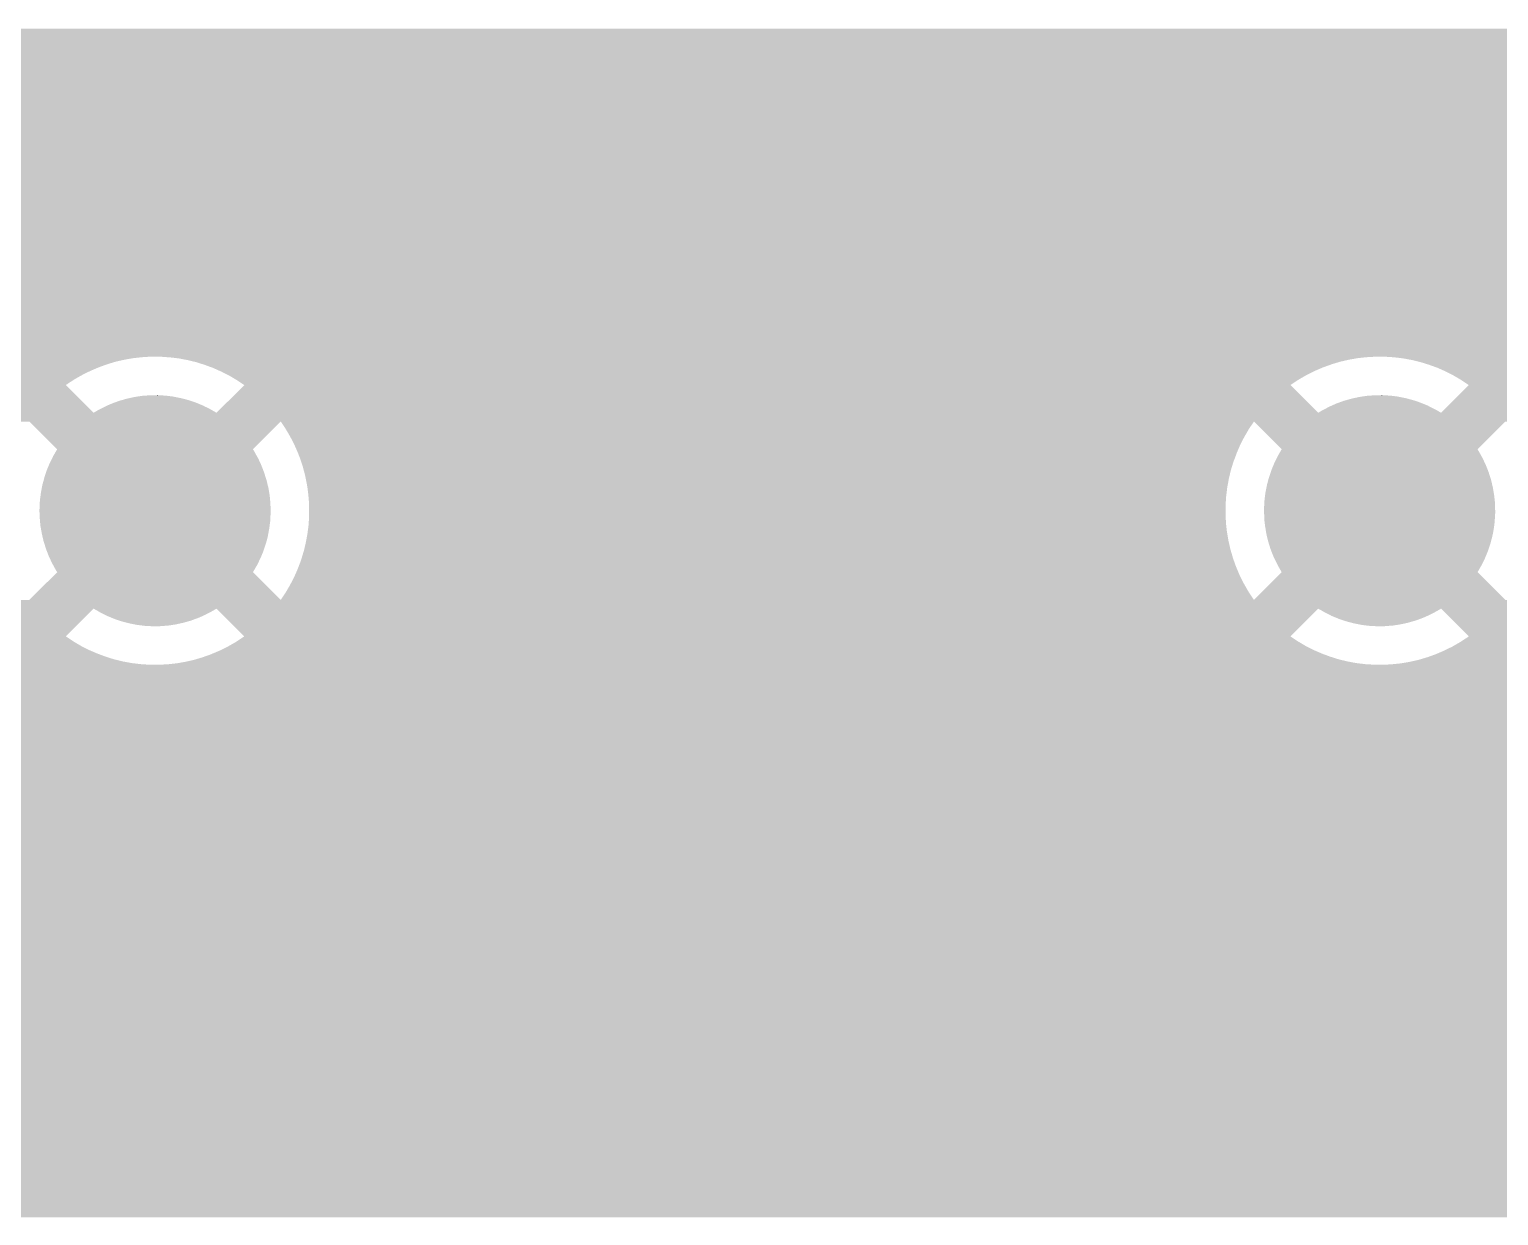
# Model space of a CAD drawing. Extents: x 295 to 953, y 10 to 290.
# Drawn here: x 680.66 to 693.23, y 197.5 to 207.65 of the extents above; entities that cross this region are included whole.
import ezdxf

# ---------------------------------------------------------------- set-up
doc = ezdxf.new("R2010")
doc.units = 0
doc.header["$LTSCALE"] = 5
doc.header["$MEASUREMENT"] = 0
doc.layers.add('GND1', color=7, linetype='CONTINUOUS')

msp = doc.modelspace()

# ---------------------------------------------------------------- linework, layer by layer
at = {"layer": 'GND1'}
for points in [[(608.533, 207.579), (608.533, 207.581), (758.163, 207.579), (758.169, 207.581)], [(608.533, 207.553), (608.533, 207.579), (758.091, 207.553), (758.163, 207.579)], [(608.533, 207.535), (608.533, 207.553), (758.046, 207.535), (758.091, 207.553)], [(659.736, 207.581), (659.755, 207.601), (758.169, 207.581), (758.236, 207.601)], [(659.755, 207.601), (659.773, 207.618), (758.236, 207.601), (758.311, 207.618)], [(659.773, 207.618), (659.786, 207.631), (758.311, 207.618), (758.387, 207.631)], [(659.786, 207.631), (659.794, 207.639), (758.387, 207.631), (758.463, 207.639)], [(659.794, 207.639), (659.798, 207.644), (758.463, 207.639), (758.54, 207.644)], [(659.798, 207.644), (659.811, 207.657), (772.075, 207.644), (772.082, 207.657)], [(660.108, 207.523), (660.1, 207.535), (758.02, 207.523), (758.046, 207.535)], [(660.124, 207.499), (660.108, 207.523), (757.97, 207.499), (758.02, 207.523)], [(660.13, 207.489), (660.124, 207.499), (757.951, 207.489), (757.97, 207.499)], [(660.152, 207.451), (660.13, 207.489), (757.884, 207.451), (757.951, 207.489)], [(660.156, 207.445), (660.152, 207.451), (757.874, 207.445), (757.884, 207.451)], [(660.174, 207.409), (660.156, 207.445), (757.82, 207.409), (757.874, 207.445)], [(660.178, 207.401), (660.174, 207.409), (757.807, 207.401), (757.82, 207.409)], [(660.184, 207.389), (660.178, 207.401), (757.819, 207.389), (757.807, 207.401)], [(660.208, 207.331), (660.184, 207.389), (757.877, 207.331), (757.819, 207.389)], [(660.228, 207.271), (660.208, 207.331), (757.937, 207.271), (757.877, 207.331)], [(660.244, 207.21), (660.228, 207.271), (757.997, 207.21), (757.937, 207.271)], [(660.252, 207.163), (660.244, 207.21), (758.045, 207.163), (757.997, 207.21)], [(660.255, 207.149), (660.252, 207.163), (771.926, 207.149), (771.928, 207.163)], [(660.255, 207.146), (660.255, 207.149), (771.926, 207.146), (771.926, 207.149)], [(660.261, 207.088), (660.255, 207.146), (771.922, 207.088), (771.926, 207.146)], [(660.261, 207.086), (660.261, 207.088), (757.494, 207.086), (757.495, 207.088)], [(660.264, 207.025), (660.261, 207.086), (757.453, 207.025), (757.494, 207.086)], [(660.257, 206.918), (660.261, 206.958), (757.393, 206.918), (757.414, 206.958)], [(660.261, 206.958), (660.263, 206.98), (757.414, 206.958), (757.427, 206.98)], [(660.263, 206.98), (660.264, 207.024), (757.427, 206.98), (757.452, 207.024)], [(660.264, 207.024), (660.264, 207.025), (757.452, 207.024), (757.453, 207.025)], [(660.221, 206.755), (660.233, 206.795), (757.324, 206.755), (757.339, 206.795)], [(660.233, 206.795), (660.239, 206.82), (757.339, 206.795), (757.348, 206.82)], [(660.239, 206.82), (660.247, 206.856), (757.348, 206.82), (757.364, 206.856)], [(660.247, 206.856), (660.253, 206.89), (757.364, 206.856), (757.379, 206.89)], [(660.253, 206.89), (660.257, 206.918), (757.379, 206.89), (757.393, 206.918)], [(672.758, 206.748), (672.667, 206.755), (757.321, 206.748), (757.324, 206.755)], [(672.951, 206.731), (672.758, 206.748), (757.316, 206.731), (757.321, 206.748)], [(673.183, 206.674), (672.951, 206.731), (757.299, 206.674), (757.316, 206.731)], [(673.228, 206.663), (673.183, 206.674), (757.296, 206.663), (757.299, 206.674)], [(673.38, 206.6), (673.228, 206.663), (757.281, 206.6), (757.296, 206.663)], [(673.492, 206.553), (673.38, 206.6), (757.272, 206.553), (757.281, 206.6)], [(673.538, 206.524), (673.492, 206.553), (757.267, 206.524), (757.272, 206.553)], [(673.661, 206.448), (673.538, 206.524), (757.258, 206.448), (757.267, 206.524)], [(673.735, 206.402), (673.661, 206.448), (757.255, 206.402), (757.258, 206.448)], [(673.771, 206.371), (673.735, 206.402), (757.253, 206.371), (757.255, 206.402)], [(673.86, 206.294), (673.771, 206.371), (757.252, 206.294), (757.253, 206.371)], [(673.949, 206.218), (673.86, 206.294), (757.256, 206.218), (757.252, 206.294)], [(673.951, 206.216), (673.949, 206.218), (757.256, 206.216), (757.256, 206.218)], [(674.015, 206.142), (673.951, 206.216), (757.265, 206.142), (757.256, 206.216)], [(674.079, 206.066), (674.015, 206.142), (757.278, 206.066), (757.265, 206.142)], [(674.136, 205.998), (674.079, 206.066), (757.293, 205.998), (757.278, 206.066)], [(674.141, 205.991), (674.136, 205.998), (757.295, 205.991), (757.293, 205.998)], [(674.185, 205.917), (674.141, 205.991), (757.316, 205.917), (757.295, 205.991)], [(674.23, 205.845), (674.185, 205.917), (757.342, 205.845), (757.316, 205.917)], [(674.273, 205.774), (674.23, 205.845), (757.372, 205.774), (757.342, 205.845)], [(674.285, 205.755), (674.273, 205.774), (757.382, 205.755), (757.372, 205.774)], [(674.305, 205.706), (674.285, 205.755), (757.406, 205.706), (757.382, 205.755)], [(674.332, 205.639), (674.305, 205.706), (757.444, 205.639), (757.406, 205.706)], [(674.359, 205.575), (674.332, 205.639), (757.486, 205.575), (757.444, 205.639)], [(674.364, 205.562), (674.359, 205.575), (757.495, 205.562), (757.486, 205.575)], [(674.394, 205.491), (674.364, 205.562), (783.893, 205.491), (783.964, 205.562)], [(674.394, 205.487), (674.394, 205.491), (783.889, 205.487), (783.893, 205.491)], [(674.451, 205.25), (674.394, 205.487), (757.807, 205.25), (758.045, 205.487)], [(674.46, 205.213), (674.451, 205.25), (757.863, 205.213), (757.807, 205.25)], [(674.46, 205.207), (674.46, 205.213), (757.871, 205.207), (757.863, 205.213)], [(674.464, 205.168), (674.46, 205.207), (757.937, 205.168), (757.871, 205.207)], [(674.466, 205.133), (674.464, 205.168), (758.006, 205.133), (757.937, 205.168)], [(674.469, 205.103), (674.466, 205.133), (758.076, 205.103), (758.006, 205.133)], [(674.471, 205.076), (674.469, 205.103), (758.148, 205.076), (758.076, 205.103)], [(674.473, 205.053), (674.471, 205.076), (758.221, 205.053), (758.148, 205.076)], [(674.474, 205.035), (674.473, 205.053), (758.296, 205.035), (758.221, 205.053)], [(674.475, 205.021), (674.474, 205.035), (758.372, 205.021), (758.296, 205.035)], [(674.476, 205.012), (674.475, 205.021), (758.448, 205.012), (758.372, 205.021)], [(674.476, 205.007), (674.476, 205.012), (758.524, 205.007), (758.448, 205.012)], [(674.48, 204.953), (674.476, 205.007), (823.543, 204.953), (823.613, 205.007)], [(674.476, 205.007), (674.476, 205.007), (758.601, 205.007), (758.524, 205.007)], [(674.476, 204.85), (674.482, 204.928), (823.455, 204.85), (823.522, 204.928)], [(674.482, 204.928), (674.48, 204.953), (823.522, 204.928), (823.543, 204.953)], [(674.468, 204.759), (674.47, 204.785), (681.256, 204.759), (681.328, 204.785)], [(674.47, 204.785), (674.472, 204.807), (681.328, 204.785), (681.401, 204.807)], [(674.472, 204.807), (674.474, 204.824), (681.401, 204.807), (681.476, 204.824)], [(674.474, 204.824), (674.475, 204.837), (681.476, 204.824), (681.552, 204.837)], [(674.475, 204.845), (674.476, 204.85), (681.628, 204.845), (681.705, 204.85)], [(674.475, 204.837), (674.475, 204.845), (681.552, 204.837), (681.628, 204.845)], [(681.782, 204.849), (681.705, 204.85), (692.174, 204.849), (692.182, 204.85)], [(681.837, 204.845), (681.782, 204.849), (692.106, 204.845), (692.174, 204.849)], [(681.858, 204.844), (681.837, 204.845), (692.094, 204.844), (692.106, 204.845)], [(681.916, 204.837), (681.858, 204.844), (692.029, 204.837), (692.094, 204.844)], [(681.935, 204.835), (681.916, 204.837), (692.016, 204.835), (692.029, 204.837)], [(681.993, 204.824), (681.935, 204.835), (691.954, 204.824), (692.016, 204.835)], [(682.01, 204.821), (681.993, 204.824), (691.94, 204.821), (691.954, 204.824)], [(682.068, 204.807), (682.01, 204.821), (691.879, 204.807), (691.94, 204.821)], [(682.085, 204.803), (682.068, 204.807), (691.865, 204.803), (691.879, 204.807)], [(682.142, 204.785), (682.085, 204.803), (691.805, 204.785), (691.865, 204.803)], [(682.158, 204.78), (682.142, 204.785), (691.792, 204.78), (691.805, 204.785)], [(692.259, 204.849), (692.182, 204.85), (823.454, 204.849), (823.455, 204.85)], [(692.336, 204.844), (692.259, 204.849), (823.45, 204.844), (823.454, 204.849)], [(692.412, 204.835), (692.336, 204.844), (823.442, 204.835), (823.45, 204.844)], [(692.488, 204.821), (692.412, 204.835), (823.43, 204.821), (823.442, 204.835)], [(692.562, 204.803), (692.488, 204.821), (823.415, 204.803), (823.43, 204.821)], [(692.595, 204.793), (692.562, 204.803), (823.406, 204.793), (823.415, 204.803)], [(692.636, 204.78), (692.595, 204.793), (823.4, 204.78), (823.406, 204.793)], [(674.456, 204.621), (674.459, 204.657), (680.993, 204.621), (681.049, 204.657)], [(674.459, 204.657), (674.463, 204.695), (681.049, 204.657), (681.116, 204.695)], [(674.463, 204.695), (674.465, 204.729), (681.116, 204.695), (681.185, 204.729)], [(674.465, 204.729), (674.468, 204.759), (681.185, 204.729), (681.256, 204.759)], [(682.215, 204.759), (682.158, 204.78), (691.733, 204.759), (691.792, 204.78)], [(682.23, 204.754), (682.215, 204.759), (691.72, 204.754), (691.733, 204.759)], [(682.285, 204.729), (682.23, 204.754), (691.662, 204.729), (691.72, 204.754)], [(682.3, 204.723), (682.285, 204.729), (691.649, 204.723), (691.662, 204.729)], [(682.354, 204.695), (682.3, 204.723), (691.594, 204.695), (691.649, 204.723)], [(682.369, 204.688), (682.354, 204.695), (691.581, 204.688), (691.594, 204.695)], [(682.421, 204.657), (682.369, 204.688), (691.527, 204.657), (691.581, 204.688)], [(682.435, 204.649), (682.421, 204.657), (691.514, 204.649), (691.527, 204.657)], [(692.708, 204.754), (692.636, 204.78), (823.385, 204.754), (823.4, 204.78)], [(692.778, 204.723), (692.708, 204.754), (823.369, 204.723), (823.385, 204.754)], [(692.846, 204.688), (692.778, 204.723), (823.35, 204.688), (823.369, 204.723)], [(692.912, 204.649), (692.846, 204.688), (823.329, 204.649), (823.35, 204.688)], [(674.393, 204.369), (674.453, 204.607), (681.21, 204.369), (680.972, 204.607)], [(674.453, 204.607), (674.455, 204.615), (680.972, 204.607), (680.985, 204.615)], [(674.455, 204.615), (674.456, 204.621), (680.985, 204.615), (680.993, 204.621)], [(682.261, 204.369), (682.499, 204.606), (691.687, 204.369), (691.45, 204.606)], [(682.485, 204.615), (682.435, 204.649), (691.462, 204.615), (691.514, 204.649)], [(682.499, 204.607), (682.485, 204.615), (691.45, 204.607), (691.462, 204.615)], [(682.499, 204.606), (682.499, 204.607), (691.45, 204.606), (691.45, 204.607)], [(692.894, 204.525), (692.976, 204.606), (823.282, 204.525), (823.306, 204.606)], [(692.975, 204.607), (692.912, 204.649), (823.306, 204.607), (823.329, 204.649)], [(692.976, 204.606), (692.975, 204.607), (823.306, 204.606), (823.306, 204.607)], [(681.268, 204.402), (681.307, 204.422), (682.204, 204.402), (682.163, 204.422)], [(681.307, 204.422), (681.328, 204.432), (682.163, 204.422), (682.144, 204.432)], [(681.328, 204.432), (681.368, 204.449), (682.144, 204.432), (682.102, 204.449)], [(681.368, 204.449), (681.39, 204.457), (682.102, 204.449), (682.083, 204.457)], [(681.39, 204.457), (681.43, 204.472), (682.083, 204.457), (682.039, 204.472)], [(681.43, 204.472), (681.453, 204.478), (682.039, 204.472), (682.02, 204.478)], [(681.453, 204.478), (681.494, 204.49), (682.02, 204.478), (681.975, 204.49)], [(681.494, 204.49), (681.518, 204.495), (681.975, 204.49), (681.955, 204.495)], [(681.518, 204.495), (681.559, 204.504), (681.955, 204.495), (681.909, 204.504)], [(681.559, 204.504), (681.584, 204.508), (681.909, 204.504), (681.89, 204.508)], [(681.584, 204.508), (681.625, 204.514), (681.89, 204.508), (681.842, 204.514)], [(681.625, 204.514), (681.653, 204.516), (681.842, 204.514), (681.824, 204.516)], [(681.653, 204.516), (681.691, 204.519), (681.824, 204.516), (681.771, 204.519)], [(681.691, 204.519), (681.758, 204.52), (681.771, 204.519), (681.758, 204.52)], [(691.746, 204.402), (691.784, 204.422), (692.681, 204.402), (692.641, 204.422)], [(691.784, 204.422), (691.806, 204.432), (692.641, 204.422), (692.622, 204.432)], [(691.806, 204.432), (691.845, 204.449), (692.622, 204.432), (692.579, 204.449)], [(691.845, 204.449), (691.867, 204.457), (692.579, 204.449), (692.56, 204.457)], [(691.867, 204.457), (691.908, 204.472), (692.56, 204.457), (692.517, 204.472)], [(691.908, 204.472), (691.931, 204.478), (692.517, 204.472), (692.497, 204.478)], [(691.931, 204.478), (691.972, 204.49), (692.497, 204.478), (692.452, 204.49)], [(691.972, 204.49), (691.996, 204.495), (692.452, 204.49), (692.433, 204.495)], [(691.996, 204.495), (692.037, 204.504), (692.433, 204.495), (692.387, 204.504)], [(692.037, 204.504), (692.062, 204.508), (692.387, 204.504), (692.368, 204.508)], [(692.062, 204.508), (692.103, 204.514), (692.368, 204.508), (692.32, 204.514)], [(692.103, 204.514), (692.131, 204.516), (692.32, 204.514), (692.302, 204.516)], [(692.131, 204.516), (692.169, 204.519), (692.302, 204.516), (692.249, 204.519)], [(692.169, 204.519), (692.235, 204.52), (692.249, 204.519), (692.235, 204.52)], [(692.753, 204.383), (692.843, 204.473), (731.509, 204.383), (731.699, 204.473)], [(692.843, 204.473), (692.891, 204.521), (731.699, 204.473), (731.905, 204.521)], [(692.891, 204.521), (692.894, 204.525), (731.905, 204.521), (732.115, 204.525)], [(674.365, 204.294), (674.386, 204.344), (731.393, 204.294), (731.458, 204.344)], [(674.386, 204.344), (674.393, 204.369), (731.458, 204.344), (731.49, 204.369)], [(680.898, 204.057), (680.66, 204.294), (682.573, 204.057), (682.811, 204.294)], [(681.21, 204.369), (681.248, 204.392), (682.261, 204.369), (682.222, 204.392)], [(681.248, 204.392), (681.268, 204.402), (682.222, 204.392), (682.204, 204.402)], [(682.837, 204.256), (682.811, 204.294), (691.112, 204.256), (691.138, 204.294)], [(691.375, 204.057), (691.138, 204.294), (693.051, 204.057), (693.288, 204.294)], [(691.687, 204.369), (691.726, 204.392), (692.739, 204.369), (692.7, 204.392)], [(691.726, 204.392), (691.746, 204.402), (692.7, 204.392), (692.681, 204.402)], [(692.739, 204.369), (692.753, 204.383), (731.49, 204.369), (731.509, 204.383)], [(682.853, 204.231), (682.837, 204.256), (691.095, 204.231), (691.112, 204.256)], [(682.877, 204.191), (682.853, 204.231), (691.072, 204.191), (691.095, 204.231)], [(682.892, 204.164), (682.877, 204.191), (691.056, 204.164), (691.072, 204.191)], [(682.914, 204.123), (682.892, 204.164), (691.035, 204.123), (691.056, 204.164)], [(680.864, 203.999), (680.887, 204.038), (682.606, 203.999), (682.585, 204.038)], [(680.887, 204.038), (680.898, 204.057), (682.585, 204.038), (682.573, 204.057)], [(682.927, 204.096), (682.914, 204.123), (691.021, 204.096), (691.035, 204.123)], [(682.946, 204.054), (682.927, 204.096), (691.003, 204.054), (691.021, 204.096)], [(682.958, 204.026), (682.946, 204.054), (690.991, 204.026), (691.003, 204.054)], [(691.342, 203.999), (691.364, 204.038), (693.084, 203.999), (693.062, 204.038)], [(691.364, 204.038), (691.375, 204.057), (693.062, 204.038), (693.051, 204.057)], [(680.809, 203.878), (680.826, 203.919), (682.661, 203.878), (682.645, 203.919)], [(680.826, 203.919), (680.835, 203.94), (682.645, 203.919), (682.636, 203.94)], [(680.835, 203.94), (680.855, 203.98), (682.636, 203.94), (682.617, 203.98)], [(680.855, 203.98), (680.864, 203.999), (682.617, 203.98), (682.606, 203.999)], [(682.975, 203.982), (682.958, 204.026), (690.975, 203.982), (690.991, 204.026)], [(682.984, 203.954), (682.975, 203.982), (690.964, 203.954), (690.975, 203.982)], [(682.999, 203.91), (682.984, 203.954), (690.95, 203.91), (690.964, 203.954)], [(683.007, 203.88), (682.999, 203.91), (690.941, 203.88), (690.95, 203.91)], [(691.287, 203.878), (691.304, 203.919), (693.139, 203.878), (693.123, 203.919)], [(691.304, 203.919), (691.312, 203.94), (693.123, 203.919), (693.113, 203.94)], [(691.312, 203.94), (691.332, 203.98), (693.113, 203.94), (693.095, 203.98)], [(691.332, 203.98), (691.342, 203.999), (693.095, 203.98), (693.084, 203.999)], [(680.771, 203.751), (680.783, 203.794), (682.699, 203.751), (682.689, 203.794)], [(680.783, 203.794), (680.788, 203.815), (682.689, 203.794), (682.682, 203.815)], [(680.788, 203.815), (680.802, 203.857), (682.682, 203.815), (682.669, 203.857)], [(680.802, 203.857), (680.809, 203.878), (682.669, 203.857), (682.661, 203.878)], [(683.019, 203.835), (683.007, 203.88), (690.93, 203.835), (690.941, 203.88)], [(683.025, 203.806), (683.019, 203.835), (690.923, 203.806), (690.93, 203.835)], [(683.034, 203.76), (683.025, 203.806), (690.915, 203.76), (690.923, 203.806)], [(691.249, 203.751), (691.26, 203.794), (693.177, 203.751), (693.167, 203.794)], [(691.26, 203.794), (691.266, 203.815), (693.167, 203.794), (693.16, 203.815)], [(691.266, 203.815), (691.28, 203.857), (693.16, 203.815), (693.147, 203.857)], [(691.28, 203.857), (691.287, 203.878), (693.147, 203.857), (693.139, 203.878)], [(680.75, 203.62), (680.756, 203.664), (682.72, 203.62), (682.716, 203.664)], [(680.756, 203.664), (680.759, 203.686), (682.716, 203.664), (682.712, 203.686)], [(680.759, 203.686), (680.767, 203.729), (682.712, 203.686), (682.705, 203.729)], [(680.767, 203.729), (680.771, 203.751), (682.705, 203.729), (682.699, 203.751)], [(683.039, 203.73), (683.034, 203.76), (690.909, 203.73), (690.915, 203.76)], [(683.045, 203.684), (683.039, 203.73), (690.904, 203.684), (690.909, 203.73)], [(683.048, 203.654), (683.045, 203.684), (690.9, 203.654), (690.904, 203.684)], [(683.052, 203.608), (683.048, 203.654), (690.897, 203.608), (690.9, 203.654)], [(691.228, 203.62), (691.233, 203.664), (693.198, 203.62), (693.193, 203.664)], [(691.233, 203.664), (691.236, 203.686), (693.193, 203.664), (693.189, 203.686)], [(691.236, 203.686), (691.245, 203.729), (693.189, 203.686), (693.182, 203.729)], [(691.245, 203.729), (691.249, 203.751), (693.182, 203.729), (693.177, 203.751)], [(680.746, 203.531), (680.747, 203.553), (682.725, 203.531), (682.724, 203.553)], [(680.747, 203.509), (680.746, 203.531), (682.724, 203.509), (682.725, 203.531)], [(680.747, 203.553), (680.749, 203.598), (682.724, 203.553), (682.722, 203.598)], [(680.749, 203.598), (680.75, 203.62), (682.722, 203.598), (682.72, 203.62)], [(683.053, 203.577), (683.052, 203.608), (690.895, 203.577), (690.897, 203.608)], [(683.054, 203.531), (683.053, 203.577), (690.895, 203.531), (690.895, 203.577)], [(683.054, 203.5), (683.054, 203.531), (690.895, 203.5), (690.895, 203.531)], [(691.224, 203.553), (691.227, 203.598), (693.201, 203.553), (693.2, 203.598)], [(691.224, 203.531), (691.224, 203.553), (693.202, 203.531), (693.201, 203.553)], [(691.225, 203.509), (691.224, 203.531), (693.202, 203.509), (693.202, 203.531)], [(691.227, 203.598), (691.228, 203.62), (693.2, 203.598), (693.198, 203.62)], [(680.749, 203.465), (680.747, 203.509), (682.722, 203.465), (682.724, 203.509)], [(680.751, 203.442), (680.749, 203.465), (682.721, 203.442), (682.722, 203.465)], [(680.755, 203.398), (680.751, 203.442), (682.715, 203.398), (682.721, 203.442)], [(683.041, 203.348), (683.049, 203.408), (690.907, 203.348), (690.9, 203.408)], [(683.049, 203.408), (683.05, 203.424), (690.9, 203.408), (690.899, 203.424)], [(683.05, 203.424), (683.054, 203.485), (690.899, 203.424), (690.895, 203.485)], [(683.054, 203.485), (683.054, 203.5), (690.895, 203.485), (690.895, 203.5)], [(691.226, 203.465), (691.225, 203.509), (693.199, 203.465), (693.202, 203.509)], [(691.228, 203.442), (691.226, 203.465), (693.198, 203.442), (693.199, 203.465)], [(691.233, 203.398), (691.228, 203.442), (693.193, 203.398), (693.198, 203.442)], [(680.759, 203.377), (680.755, 203.398), (682.712, 203.377), (682.715, 203.398)], [(680.767, 203.333), (680.759, 203.377), (682.704, 203.333), (682.712, 203.377)], [(680.772, 203.311), (680.767, 203.333), (682.7, 203.311), (682.704, 203.333)], [(680.782, 203.268), (680.772, 203.311), (682.689, 203.268), (682.7, 203.311)], [(683.028, 203.272), (683.039, 203.332), (690.92, 203.272), (690.91, 203.332)], [(683.039, 203.332), (683.041, 203.348), (690.91, 203.332), (690.907, 203.348)], [(691.237, 203.377), (691.233, 203.398), (693.19, 203.377), (693.193, 203.398)], [(691.244, 203.333), (691.237, 203.377), (693.182, 203.333), (693.19, 203.377)], [(691.249, 203.311), (691.244, 203.333), (693.177, 203.311), (693.182, 203.333)], [(691.26, 203.268), (691.249, 203.311), (693.166, 203.268), (693.177, 203.311)], [(680.789, 203.247), (680.782, 203.268), (682.683, 203.247), (682.689, 203.268)], [(680.802, 203.205), (680.789, 203.247), (682.669, 203.205), (682.683, 203.247)], [(680.81, 203.184), (680.802, 203.205), (682.662, 203.184), (682.669, 203.205)], [(680.826, 203.143), (680.81, 203.184), (682.645, 203.143), (682.662, 203.184)], [(682.989, 203.123), (683.007, 203.182), (690.959, 203.123), (690.942, 203.182)], [(683.007, 203.182), (683.011, 203.197), (690.942, 203.182), (690.937, 203.197)], [(683.011, 203.197), (683.025, 203.257), (690.937, 203.197), (690.924, 203.257)], [(683.025, 203.257), (683.028, 203.272), (690.924, 203.257), (690.92, 203.272)], [(691.266, 203.247), (691.26, 203.268), (693.16, 203.247), (693.166, 203.268)], [(691.279, 203.205), (691.266, 203.247), (693.146, 203.205), (693.16, 203.247)], [(691.287, 203.184), (691.279, 203.205), (693.139, 203.184), (693.146, 203.205)], [(691.303, 203.143), (691.287, 203.184), (693.122, 203.143), (693.139, 203.184)], [(680.835, 203.123), (680.826, 203.143), (682.636, 203.123), (682.645, 203.143)], [(680.854, 203.083), (680.835, 203.123), (682.617, 203.083), (682.636, 203.123)], [(680.865, 203.063), (680.854, 203.083), (682.607, 203.063), (682.617, 203.083)], [(680.886, 203.024), (680.865, 203.063), (682.584, 203.024), (682.607, 203.063)], [(680.898, 203.005), (680.886, 203.024), (682.573, 203.005), (682.584, 203.024)], [(682.933, 202.98), (682.958, 203.037), (691.015, 202.98), (690.991, 203.037)], [(682.958, 203.037), (682.963, 203.051), (690.991, 203.037), (690.985, 203.051)], [(682.963, 203.051), (682.985, 203.109), (690.985, 203.051), (690.964, 203.109)], [(682.985, 203.109), (682.989, 203.123), (690.964, 203.109), (690.959, 203.123)], [(691.313, 203.123), (691.303, 203.143), (693.114, 203.123), (693.122, 203.143)], [(691.332, 203.083), (691.313, 203.123), (693.094, 203.083), (693.114, 203.123)], [(691.342, 203.063), (691.332, 203.083), (693.084, 203.063), (693.094, 203.083)], [(691.364, 203.024), (691.342, 203.063), (693.062, 203.024), (693.084, 203.063)], [(691.375, 203.005), (691.364, 203.024), (693.051, 203.005), (693.062, 203.024)], [(680.66, 202.768), (680.898, 203.005), (682.811, 202.768), (682.573, 203.005)], [(682.861, 202.845), (682.892, 202.898), (691.087, 202.845), (691.057, 202.898)], [(682.892, 202.898), (682.899, 202.912), (691.057, 202.898), (691.049, 202.912)], [(682.899, 202.912), (682.927, 202.966), (691.049, 202.912), (691.022, 202.966)], [(682.927, 202.966), (682.933, 202.98), (691.022, 202.966), (691.015, 202.98)], [(691.138, 202.768), (691.375, 203.005), (693.288, 202.768), (693.051, 203.005)], [(682.811, 202.768), (682.819, 202.781), (691.138, 202.768), (691.129, 202.781)], [(682.819, 202.781), (682.854, 202.832), (691.129, 202.781), (691.095, 202.832)], [(682.854, 202.832), (682.861, 202.845), (691.095, 202.832), (691.087, 202.845)], [(663.101, 202.456), (663.16, 202.658), (680.972, 202.456), (681.174, 202.658)], [(663.16, 202.658), (663.163, 202.693), (681.174, 202.658), (681.21, 202.693)], [(663.163, 202.693), (663.166, 202.725), (706.269, 202.693), (706.266, 202.725)], [(663.166, 202.725), (663.169, 202.768), (706.266, 202.725), (706.263, 202.768)], [(681.249, 202.671), (681.21, 202.693), (682.223, 202.671), (682.261, 202.693)], [(681.267, 202.66), (681.249, 202.671), (682.203, 202.66), (682.223, 202.671)], [(681.308, 202.64), (681.267, 202.66), (682.164, 202.64), (682.203, 202.66)], [(682.499, 202.456), (682.261, 202.693), (691.45, 202.456), (691.687, 202.693)], [(691.727, 202.671), (691.687, 202.693), (692.701, 202.671), (692.739, 202.693)], [(691.745, 202.66), (691.727, 202.671), (692.68, 202.66), (692.701, 202.671)], [(691.786, 202.64), (691.745, 202.66), (692.642, 202.64), (692.68, 202.66)], [(692.783, 202.649), (692.739, 202.693), (706.274, 202.649), (706.269, 202.693)], [(692.859, 202.573), (692.783, 202.649), (706.287, 202.573), (706.274, 202.649)], [(681.327, 202.63), (681.308, 202.64), (682.143, 202.63), (682.164, 202.64)], [(681.369, 202.613), (681.327, 202.63), (682.103, 202.613), (682.143, 202.63)], [(681.388, 202.605), (681.369, 202.613), (682.081, 202.605), (682.103, 202.613)], [(681.432, 202.59), (681.388, 202.605), (682.041, 202.59), (682.081, 202.605)], [(681.451, 202.584), (681.432, 202.59), (682.018, 202.584), (682.041, 202.59)], [(681.496, 202.572), (681.451, 202.584), (681.977, 202.572), (682.018, 202.584)], [(681.516, 202.567), (681.496, 202.572), (681.953, 202.567), (681.977, 202.572)], [(681.562, 202.558), (681.516, 202.567), (681.912, 202.558), (681.953, 202.567)], [(681.581, 202.554), (681.562, 202.558), (681.887, 202.554), (681.912, 202.558)], [(681.629, 202.548), (681.581, 202.554), (681.846, 202.548), (681.887, 202.554)], [(681.647, 202.546), (681.629, 202.548), (681.818, 202.546), (681.846, 202.548)], [(681.7, 202.543), (681.647, 202.546), (681.78, 202.543), (681.818, 202.546)], [(681.713, 202.542), (681.7, 202.543), (681.713, 202.542), (681.78, 202.543)], [(691.804, 202.63), (691.786, 202.64), (692.62, 202.63), (692.642, 202.64)], [(691.847, 202.613), (691.804, 202.63), (692.581, 202.613), (692.62, 202.63)], [(691.866, 202.605), (691.847, 202.613), (692.559, 202.605), (692.581, 202.613)], [(691.909, 202.59), (691.866, 202.605), (692.518, 202.59), (692.559, 202.605)], [(691.929, 202.584), (691.909, 202.59), (692.495, 202.584), (692.518, 202.59)], [(691.974, 202.572), (691.929, 202.584), (692.454, 202.572), (692.495, 202.584)], [(691.993, 202.567), (691.974, 202.572), (692.431, 202.567), (692.454, 202.572)], [(692.039, 202.558), (691.993, 202.567), (692.389, 202.558), (692.431, 202.567)], [(692.058, 202.554), (692.039, 202.558), (692.364, 202.554), (692.389, 202.558)], [(692.107, 202.548), (692.058, 202.554), (692.324, 202.548), (692.364, 202.554)], [(692.124, 202.546), (692.107, 202.548), (692.295, 202.546), (692.324, 202.548)], [(692.178, 202.543), (692.124, 202.546), (692.257, 202.543), (692.295, 202.546)], [(692.191, 202.542), (692.178, 202.543), (692.191, 202.542), (692.257, 202.543)], [(692.933, 202.499), (692.859, 202.573), (706.304, 202.499), (706.287, 202.573)], [(663.057, 202.374), (663.078, 202.413), (681.102, 202.374), (681.036, 202.413)], [(663.078, 202.413), (663.101, 202.455), (681.036, 202.413), (680.973, 202.455)], [(663.101, 202.455), (663.101, 202.456), (680.973, 202.455), (680.972, 202.456)], [(682.368, 202.374), (682.422, 202.405), (691.58, 202.374), (691.528, 202.405)], [(682.422, 202.405), (682.434, 202.413), (691.528, 202.405), (691.514, 202.413)], [(682.434, 202.413), (682.486, 202.447), (691.514, 202.413), (691.463, 202.447)], [(682.486, 202.447), (682.499, 202.456), (691.463, 202.447), (691.45, 202.456)], [(692.833, 202.367), (692.899, 202.405), (706.347, 202.367), (706.333, 202.405)], [(692.899, 202.405), (692.93, 202.425), (706.333, 202.405), (706.326, 202.425)], [(692.93, 202.425), (692.964, 202.447), (706.326, 202.425), (706.319, 202.447)], [(692.976, 202.456), (692.933, 202.499), (706.317, 202.456), (706.304, 202.499)], [(692.964, 202.447), (692.976, 202.456), (706.319, 202.447), (706.317, 202.456)], [(662.992, 202.259), (663.001, 202.269), (681.386, 202.259), (681.354, 202.269)], [(663.001, 202.269), (663.007, 202.282), (681.354, 202.269), (681.313, 202.282)], [(663.007, 202.282), (663.022, 202.309), (681.313, 202.282), (681.241, 202.309)], [(663.022, 202.309), (663.038, 202.339), (681.241, 202.309), (681.171, 202.339)], [(663.038, 202.339), (663.057, 202.374), (681.171, 202.339), (681.102, 202.374)], [(682.083, 202.259), (682.143, 202.277), (691.864, 202.259), (691.807, 202.277)], [(682.143, 202.277), (682.157, 202.282), (691.807, 202.277), (691.791, 202.282)], [(682.157, 202.282), (682.216, 202.303), (691.791, 202.282), (691.734, 202.303)], [(682.216, 202.303), (682.229, 202.309), (691.734, 202.303), (691.719, 202.309)], [(682.229, 202.309), (682.286, 202.333), (691.719, 202.309), (691.663, 202.333)], [(682.286, 202.333), (682.3, 202.339), (691.663, 202.333), (691.648, 202.339)], [(682.3, 202.339), (682.355, 202.367), (691.648, 202.339), (691.594, 202.367)], [(682.355, 202.367), (682.368, 202.374), (691.594, 202.367), (691.58, 202.374)], [(692.547, 202.255), (692.621, 202.277), (706.395, 202.255), (706.384, 202.277)], [(692.621, 202.277), (692.635, 202.282), (706.384, 202.277), (706.382, 202.282)], [(692.635, 202.282), (692.693, 202.303), (706.382, 202.282), (706.373, 202.303)], [(692.693, 202.303), (692.764, 202.333), (706.373, 202.303), (706.36, 202.333)], [(692.764, 202.333), (692.804, 202.353), (706.36, 202.333), (706.352, 202.353)], [(692.804, 202.353), (692.833, 202.367), (706.352, 202.353), (706.347, 202.367)], [(662.864, 202.109), (662.896, 202.146), (706.478, 202.109), (706.454, 202.146)], [(662.896, 202.146), (662.952, 202.213), (706.454, 202.146), (706.416, 202.213)], [(662.952, 202.213), (662.953, 202.213), (681.766, 202.213), (681.689, 202.213)], [(662.953, 202.213), (662.957, 202.218), (681.689, 202.213), (681.613, 202.218)], [(662.957, 202.218), (662.965, 202.227), (681.613, 202.218), (681.537, 202.227)], [(662.965, 202.227), (662.977, 202.241), (681.537, 202.227), (681.461, 202.241)], [(662.977, 202.241), (662.992, 202.259), (681.461, 202.241), (681.386, 202.259)], [(681.766, 202.213), (681.775, 202.213), (692.244, 202.213), (692.167, 202.213)], [(681.775, 202.213), (681.843, 202.217), (692.167, 202.213), (692.111, 202.217)], [(681.843, 202.217), (681.855, 202.218), (692.111, 202.217), (692.09, 202.218)], [(681.855, 202.218), (681.919, 202.225), (692.09, 202.218), (692.032, 202.225)], [(681.919, 202.225), (681.932, 202.227), (692.032, 202.225), (692.014, 202.227)], [(681.932, 202.227), (681.995, 202.238), (692.014, 202.227), (691.956, 202.238)], [(681.995, 202.238), (682.008, 202.241), (691.956, 202.238), (691.939, 202.241)], [(682.008, 202.241), (682.07, 202.255), (691.939, 202.241), (691.88, 202.255)], [(682.07, 202.255), (682.083, 202.259), (691.88, 202.255), (691.864, 202.259)], [(692.251, 202.213), (692.32, 202.217), (706.416, 202.213), (706.414, 202.217)], [(692.32, 202.217), (692.397, 202.225), (706.414, 202.217), (706.41, 202.225)], [(692.397, 202.225), (692.472, 202.238), (706.41, 202.225), (706.403, 202.238)], [(692.472, 202.238), (692.547, 202.255), (706.403, 202.238), (706.395, 202.255)], [(662.726, 202.003), (662.775, 202.041), (765.987, 202.003), (766.054, 202.041)], [(662.775, 202.041), (662.812, 202.069), (766.054, 202.041), (766.111, 202.069)], [(662.812, 202.069), (662.829, 202.082), (706.505, 202.069), (706.496, 202.082)], [(662.829, 202.082), (662.864, 202.109), (706.496, 202.082), (706.478, 202.109)], [(662.506, 201.891), (662.697, 201.981), (706.95, 201.891), (707.04, 201.981)], [(662.697, 201.981), (662.715, 201.995), (707.04, 201.981), (707.054, 201.995)], [(662.715, 201.995), (662.726, 202.003), (765.974, 201.995), (765.987, 202.003)], [(640.749, 201.757), (640.773, 201.839), (706.817, 201.757), (706.899, 201.839)], [(662.09, 201.839), (662.301, 201.843), (706.899, 201.839), (706.902, 201.843)], [(662.301, 201.843), (662.506, 201.891), (706.902, 201.843), (706.95, 201.891)], [(640.67, 201.61), (640.686, 201.641), (707.086, 201.61), (707.015, 201.641)], [(640.686, 201.641), (640.705, 201.676), (707.015, 201.641), (706.947, 201.676)], [(640.705, 201.676), (640.726, 201.715), (706.947, 201.676), (706.881, 201.715)], [(640.726, 201.715), (640.749, 201.757), (706.881, 201.715), (706.818, 201.757)], [(640.749, 201.757), (640.749, 201.757), (706.818, 201.757), (706.817, 201.757)], [(640.597, 201.51), (640.6, 201.514), (765.516, 201.51), (765.519, 201.514)], [(640.6, 201.514), (640.601, 201.515), (707.611, 201.514), (707.534, 201.515)], [(640.601, 201.515), (640.605, 201.52), (707.534, 201.515), (707.457, 201.52)], [(640.605, 201.52), (640.613, 201.529), (707.457, 201.52), (707.381, 201.529)], [(640.613, 201.529), (640.625, 201.543), (707.381, 201.529), (707.306, 201.543)], [(640.625, 201.543), (640.64, 201.561), (707.306, 201.543), (707.231, 201.561)], [(640.64, 201.561), (640.649, 201.571), (707.231, 201.561), (707.198, 201.571)], [(640.649, 201.571), (640.655, 201.583), (707.198, 201.571), (707.158, 201.583)], [(640.655, 201.583), (640.67, 201.61), (707.158, 201.583), (707.086, 201.61)], [(640.461, 201.371), (640.512, 201.41), (765.451, 201.371), (765.468, 201.41)], [(640.512, 201.41), (640.539, 201.442), (765.468, 201.41), (765.481, 201.442)], [(640.539, 201.442), (640.597, 201.51), (765.481, 201.442), (765.516, 201.51)], [(640.225, 201.226), (640.345, 201.282), (765.401, 201.226), (765.419, 201.282)], [(640.345, 201.282), (640.367, 201.299), (765.419, 201.282), (765.424, 201.299)], [(640.367, 201.299), (640.461, 201.371), (765.424, 201.299), (765.451, 201.371)], [(640.047, 201.167), (640.154, 201.192), (765.387, 201.167), (765.393, 201.192)], [(640.154, 201.192), (640.225, 201.226), (765.393, 201.192), (765.401, 201.226)], [(672.856, 201.151), (672.667, 201.167), (765.383, 201.151), (765.387, 201.167)], [(672.951, 201.143), (672.856, 201.151), (765.382, 201.143), (765.383, 201.151)], [(673.226, 201.076), (672.951, 201.143), (765.369, 201.076), (765.382, 201.143)], [(673.228, 201.075), (673.226, 201.076), (765.369, 201.075), (765.369, 201.076)], [(673.331, 201.032), (673.228, 201.075), (765.364, 201.032), (765.369, 201.075)], [(673.34, 201.028), (673.331, 201.032), (725.618, 201.028), (725.829, 201.032)], [(673.454, 200.98), (673.34, 201.028), (725.413, 200.98), (725.618, 201.028)], [(673.492, 200.965), (673.454, 200.98), (725.379, 200.965), (725.413, 200.98)], [(673.612, 200.89), (673.492, 200.965), (725.222, 200.89), (725.379, 200.965)], [(673.735, 200.814), (673.612, 200.89), (725.123, 200.814), (725.222, 200.89)], [(673.795, 200.762), (673.735, 200.814), (725.055, 200.762), (725.123, 200.814)], [(673.951, 200.628), (673.795, 200.762), (724.94, 200.628), (725.055, 200.762)], [(673.974, 200.602), (673.951, 200.628), (724.918, 200.602), (724.94, 200.628)], [(674.131, 200.416), (673.974, 200.602), (724.818, 200.416), (724.918, 200.602)], [(674.136, 200.41), (674.131, 200.416), (724.816, 200.41), (724.818, 200.416)], [(674.256, 200.214), (674.136, 200.41), (724.759, 200.214), (724.816, 200.41)], [(674.285, 200.167), (674.256, 200.214), (724.755, 200.167), (724.759, 200.214)], [(674.338, 200.039), (674.285, 200.167), (724.744, 200.039), (724.755, 200.167)], [(674.394, 199.903), (674.338, 200.039), (724.758, 199.903), (724.744, 200.039)], [(674.411, 199.829), (674.394, 199.903), (724.766, 199.829), (724.758, 199.903)], [(674.459, 199.629), (674.411, 199.829), (724.832, 199.629), (724.766, 199.829)], [(674.46, 199.625), (674.459, 199.629), (724.834, 199.625), (724.832, 199.629)], [(674.474, 199.447), (674.46, 199.625), (724.938, 199.447), (724.834, 199.625)], [(674.482, 199.34), (674.474, 199.447), (725.036, 199.34), (724.938, 199.447)], [(674.468, 199.169), (674.478, 199.291), (725.253, 199.169), (725.081, 199.291)], [(674.478, 199.291), (674.482, 199.34), (725.081, 199.291), (725.036, 199.34)], [(674.461, 199.086), (674.468, 199.169), (725.446, 199.086), (725.253, 199.169)], [(674.446, 198.991), (674.456, 199.033), (757.997, 198.991), (758.01, 199.033)], [(674.456, 199.033), (674.457, 199.045), (758.01, 199.033), (758.014, 199.045)], [(674.457, 199.045), (674.461, 199.086), (725.653, 199.045), (725.446, 199.086)], [(674.408, 198.841), (674.427, 198.916), (757.965, 198.841), (757.979, 198.916)], [(674.427, 198.916), (674.446, 198.991), (757.979, 198.916), (757.997, 198.991)], [(674.357, 198.688), (674.386, 198.756), (757.951, 198.688), (757.955, 198.756)], [(674.386, 198.756), (674.389, 198.764), (757.955, 198.756), (757.956, 198.764)], [(674.389, 198.764), (674.408, 198.841), (757.956, 198.764), (757.965, 198.841)], [(674.325, 198.611), (674.357, 198.688), (757.951, 198.611), (757.951, 198.688)], [(674.274, 198.493), (674.292, 198.534), (757.959, 198.493), (757.955, 198.534)], [(674.292, 198.534), (674.325, 198.611), (757.955, 198.534), (757.951, 198.611)], [(674.158, 198.308), (674.205, 198.382), (757.993, 198.308), (757.976, 198.382)], [(674.205, 198.382), (674.252, 198.458), (757.976, 198.382), (757.963, 198.458)], [(674.252, 198.458), (674.274, 198.493), (757.963, 198.458), (757.959, 198.493)], [(674.107, 198.234), (674.122, 198.251), (758.015, 198.234), (758.01, 198.251)], [(674.122, 198.251), (674.158, 198.308), (758.01, 198.251), (757.993, 198.308)], [(673.983, 198.091), (674.044, 198.162), (758.071, 198.091), (758.041, 198.162)], [(674.044, 198.162), (674.107, 198.234), (758.041, 198.162), (758.015, 198.234)], [(673.839, 197.955), (673.918, 198.022), (758.143, 197.955), (758.105, 198.022)], [(673.918, 198.022), (673.935, 198.036), (758.105, 198.022), (758.098, 198.036)], [(673.935, 198.036), (673.983, 198.091), (758.098, 198.036), (758.071, 198.091)], [(673.716, 197.852), (673.747, 197.878), (829.216, 197.852), (829.179, 197.878)], [(673.747, 197.878), (673.762, 197.891), (758.194, 197.878), (758.185, 197.891)], [(673.762, 197.891), (673.839, 197.955), (758.185, 197.891), (758.143, 197.955)], [(673.471, 197.705), (673.635, 197.804), (758.645, 197.705), (758.743, 197.804)], [(673.635, 197.804), (673.716, 197.852), (829.284, 197.804), (829.216, 197.852)], [(673.207, 197.598), (673.471, 197.705), (758.538, 197.598), (758.645, 197.705)], [(647.69, 197.485), (647.705, 197.513), (758.636, 197.485), (758.588, 197.513)], [(672.644, 197.513), (672.792, 197.524), (758.588, 197.513), (758.57, 197.524)], [(672.792, 197.524), (672.928, 197.533), (758.57, 197.524), (758.555, 197.533)], [(672.928, 197.533), (673.069, 197.566), (758.555, 197.533), (758.506, 197.566)], [(673.069, 197.566), (673.207, 197.598), (758.506, 197.566), (758.538, 197.598)]]:
    msp.add_solid(points, dxfattribs=at)

doc.saveas('drawing.dxf')
